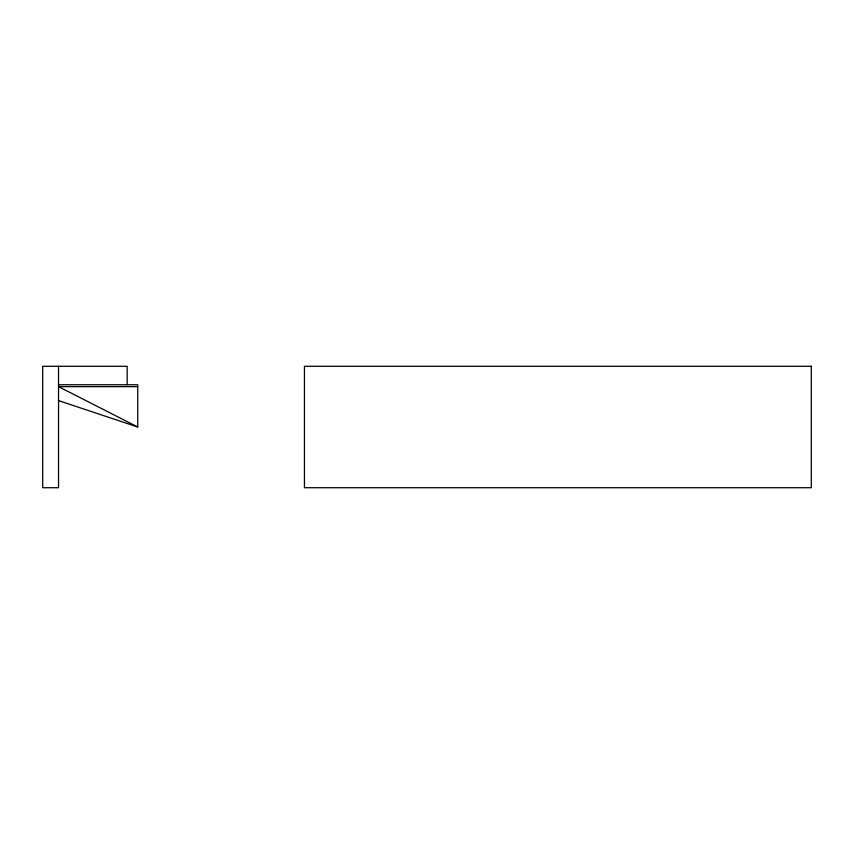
<?xml version="1.0" encoding="UTF-8"?>
<svg xmlns="http://www.w3.org/2000/svg" width="854" height="854" viewBox="0 0 854 854"><rect width="100%" height="100%" fill="white"/><g stroke="black" fill="none" stroke-linecap="round" stroke-linejoin="round"><path stroke-width="1.28" d="M58.542 384.759L137.729 384.759L137.729 427L58.542 400.601M137.729 386.638L58.542 386.638L137.729 427M127.171 384.759L127.171 366.281L42.7 366.281L42.7 487.719L58.542 487.719L58.542 366.281M811.3 366.281L304.462 366.281L304.462 487.719L811.3 487.719L811.3 366.281"/></g></svg>
